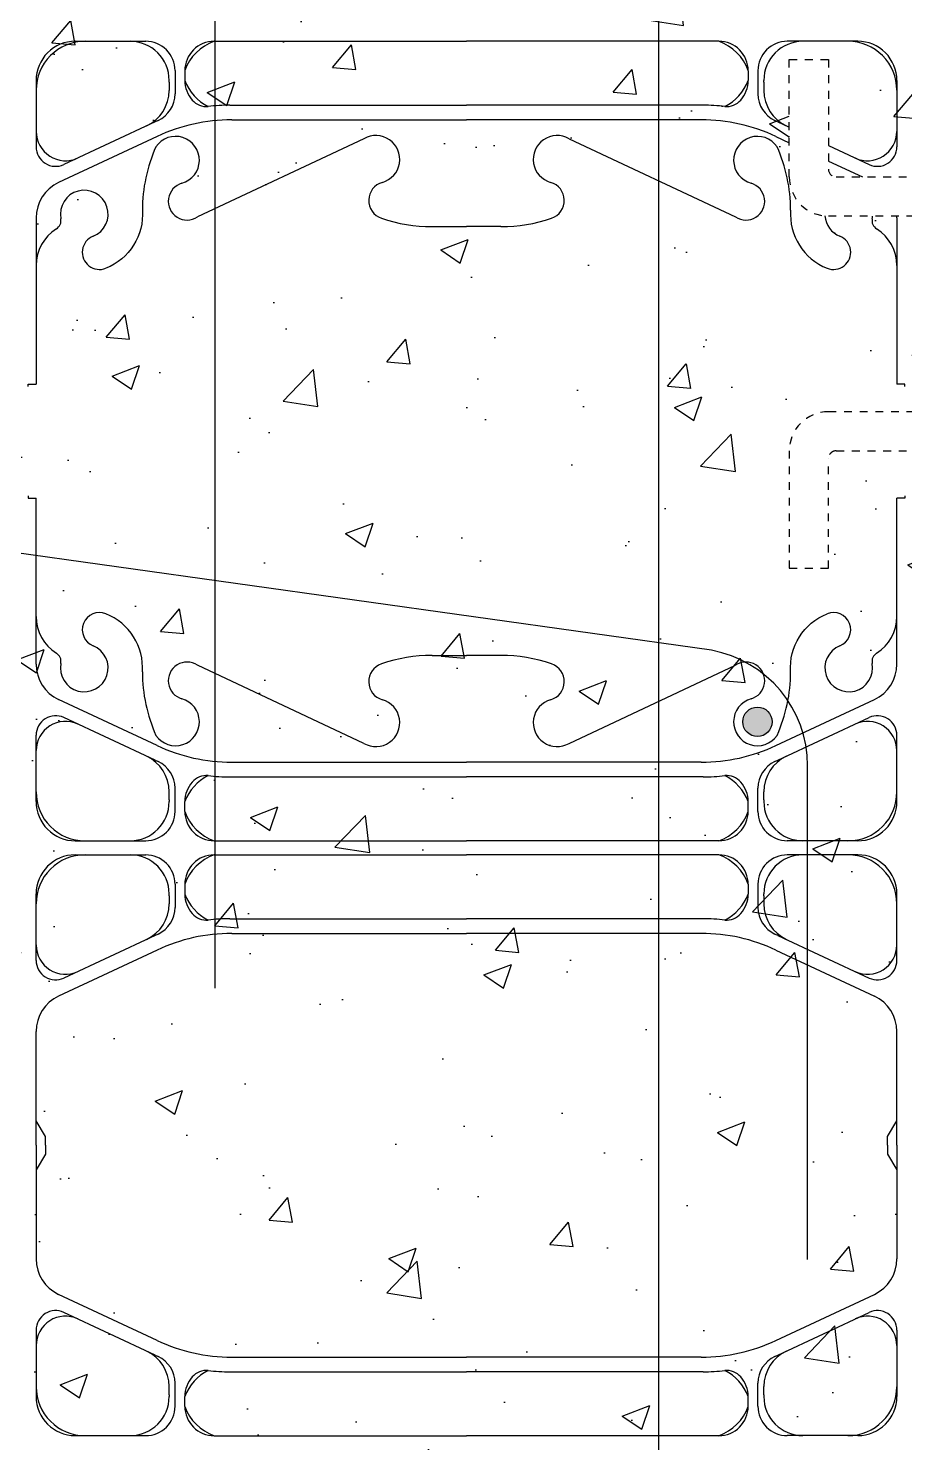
# Model space of a CAD drawing. Header units: inches. Extents: x 112.5 to 171.6, y -23.4 to 65.9.
# Drawn here: x 135.52 to 146.72, y 10.93 to 29.01 of the extents above; entities that cross this region are included whole.
import ezdxf

# ---------------------------------------------------------------- set-up
doc = ezdxf.new("R2010")
doc.units = ezdxf.units.IN
doc.header["$LTSCALE"] = 0.5
doc.header["$MEASUREMENT"] = 0
doc.linetypes.add('HIDDEN2', pattern=[0.1875, 0.125, -0.0625])
for name, color, linetype in [('HATCH', 12, 'Continuous'), ('LINE15', 9, 'Continuous'), ('LINE3', 3, 'Continuous'), ('Web_Edge', 9, 'Continuous')]:
    doc.layers.add(name, color=color, linetype=linetype)

msp = doc.modelspace()

# ---------------------------------------------------------------- hatches: boundary and pattern name
at = {"layer": 'HATCH', "linetype": 'Continuous'}
h = msp.add_hatch(dxfattribs=at)
h.set_pattern_fill('AR-CONC', color=256, scale=0.5, style=0)
h.set_pattern_definition([(50, (0, 0), (3.586300913003767, -0.3137606749129755), [0.375, -4.125]), (355, (0, 0), (-0.693756668065, 3.760960668500059), [0.3, -3.3]), (100.4514, (0.2988584, -0.0261467), (2.892546908570108, 3.447197710304768), [0.31870095, -3.50571056]), (46.18420000000001, (0, 1), (5.336205243128222, -0.8275950716450904), [0.5625, -6.1875]), (96.6356, (0.444683725, 0.931033465), (4.673313527743517, 4.870589354502209), [0.47805144, -5.258565]), (351.1842, (0, 1), (4.673309725668136, 4.870593004626623), [0.45, -4.95]), (21, (0.5, 0.75), (2.984535260592308, -2.013094453326694), [0.375, -4.125]), (326.0000000000001, (0.5, 0.75), (1.216576659607909, 3.625750225234265), [0.3, -3.3]), (71.4514, (0.748711165, 0.58224197), (4.20111314290745, 1.612652483549762), [0.31870095, -3.50571056]), (37.50000000000001, (0, 0), (0.06079927658645334, 1.664469269156557), [0, -3.26, 0, -3.35, 0, -3.3125]), (7.499999999999999, (0, 0), (1.315347687210743, 1.972058559411801), [0, -1.91, 0, -3.185, 0, -1.2625]), (327.5, (-1.115, 0), (2.669112180862045, -0.112774358671899), [0, -1.25, 0, -3.9, 0, -5.175]), (317.5, (-1.615, 0), (2.915930846711931, 0.5005249116615882), [0, -1.625, 0, -2.59, 0, -3.675])])
edge = h.paths.add_edge_path()
edge.add_line((147.1214207367914, 26.60944100189025), (145.7464207367919, 26.60944100189025))
edge.add_arc((145.7464207367919, 27.10944100189025), 0.5000000000000001, 180.0000000000175, 270, ccw=False)
edge.add_line((145.2464207367919, 27.10944100189009), (145.2464207367914, 28.6094410018903))
edge.add_line((145.2464207367914, 28.6094410018903), (145.7464207367919, 28.60944100189036))
edge.add_line((145.7464207367919, 28.60944100189036), (145.7464207367919, 27.20944100189021))
edge.add_arc((145.8464207367919, 27.20944100189016), 0.09999999999996587, 179.9999999999674, 270)
edge.add_line((145.8464207367919, 27.10944100189019), (147.1214207367914, 27.1094410018902))
edge.add_line((147.1214207367914, 27.1094410018902), (147.1214207367914, 32.60944100189009))
edge.add_line((147.1214207367914, 32.60944100189009), (147.1214207367914, 33.52292488911251))
edge.add_spline(control_points=[(147.1214207367915, 33.52292488911251), (147.1068767381142, 33.52865871869952), (147.0588883123647, 33.54473385627558), (147.0067205901361, 33.59202262526141), (146.9262912387397, 33.58412949908718), (146.8368218960473, 33.58700058365799), (146.7330324515657, 33.58324884971667), (146.6518642470786, 33.54500946553959), (146.5343122681486, 33.48181626667573), (146.3698520817019, 33.46856460973798), (146.217211580509, 33.53585108610035), (146.0843160020735, 33.61167235649243), (145.947272559839, 33.62929980831314), (145.8234508270526, 33.63571597382278), (145.7332738565144, 33.60845937855717), (145.6817981400602, 33.52246837180233), (145.5740120061036, 33.45450699694315), (145.418431663573, 33.41976548691756), (145.289576506794, 33.40777268554171), (145.2156477652879, 33.40089199302608)], knot_values=[4.491613355270325, 4.491613355270325, 4.491613355270325, 4.491613355270325, 4.538250123130365, 4.640094603609229, 4.685656266849507, 4.773055795150253, 4.912503026678129, 4.988733970202601, 5.039656244947279, 5.313970574757235, 5.436620301584009, 5.538465090903561, 5.770769775542957, 5.839112097814477, 5.911139405844119, 6.039898137313805, 6.121992659595591, 6.287818594825758, 6.511013621111738, 6.511013621111738, 6.511013621111738, 6.511013621111738], degree=3, periodic=0)
edge.add_spline(control_points=[(145.2156477652879, 33.40089199302608), (145.1417190237817, 33.40777268554171), (145.0128638670027, 33.41976548691756), (144.8572835244721, 33.45450699694315), (144.7494973905155, 33.52246837180233), (144.6980216740613, 33.60845937855717), (144.6078447035231, 33.63571597382278), (144.4840229707368, 33.62929980831314), (144.3469795285023, 33.61167235649243), (144.2140839500667, 33.53585108610035), (144.0614434488739, 33.46856460973798), (143.8969832624271, 33.48181626667573), (143.7794312834971, 33.54500946553959), (143.69826307901, 33.58324884971667), (143.5944736345284, 33.58700058365799), (143.505004291836, 33.58412949908718), (143.4245749404396, 33.59202262526141), (143.372407218211, 33.54473385627558), (143.3244187924615, 33.52865871869952), (143.3098747937842, 33.52292488911251)], knot_values=[4.491613355270326, 4.491613355270326, 4.491613355270326, 4.491613355270326, 4.714808381556306, 4.880634316786473, 4.96272883906826, 5.091487570537946, 5.163514878567588, 5.231857200839107, 5.464161885478504, 5.566006674798055, 5.688656401624829, 5.962970731434785, 6.013893006179464, 6.090123949703935, 6.229571181231812, 6.316970709532558, 6.362532372772836, 6.464376853251699, 6.511013621111739, 6.511013621111739, 6.511013621111739, 6.511013621111739], degree=3, periodic=0)
edge.add_spline(control_points=[(143.3098747937842, 33.52292488911251), (143.1417190237817, 33.40777268554171), (143.0128638670027, 33.41976548691756), (142.8572835244721, 33.45450699694315), (142.7494973905155, 33.52246837180233), (142.6980216740613, 33.60845937855717), (142.6078447035231, 33.63571597382278), (142.4840229707368, 33.62929980831314), (142.3469795285023, 33.61167235649243), (142.2140839500667, 33.53585108610035), (142.0614434488739, 33.46856460973798), (141.8969832624271, 33.48181626667573), (141.7794312834971, 33.54500946553959), (141.69826307901, 33.58324884971667), (141.5944736345284, 33.58700058365799), (141.505004291836, 33.58412949908718), (141.4245749404396, 33.59202262526141), (141.372407218211, 33.54473385627558), (141.3244187924615, 33.52865871869952), (141.3098747937842, 33.52292488911251)], knot_values=[4.491613355270326, 4.491613355270326, 4.491613355270326, 4.491613355270326, 4.714808381556306, 4.880634316786473, 4.96272883906826, 5.091487570537946, 5.163514878567588, 5.231857200839107, 5.464161885478504, 5.566006674798055, 5.688656401624829, 5.962970731434785, 6.013893006179464, 6.090123949703935, 6.229571181231812, 6.316970709532558, 6.362532372772836, 6.464376853251699, 6.511013621111739, 6.511013621111739, 6.511013621111739, 6.511013621111739], degree=3, periodic=0)
edge.add_spline(control_points=[(141.3098747937842, 33.52292488911251), (141.2059169250563, 33.47202311811149), (141.049739133123, 33.39555246420423), (140.8571534035579, 33.4558653450147), (140.7495385837031, 33.52203835110039), (140.6980147800835, 33.60853134563091), (140.6078459637175, 33.63570281850021), (140.4840216894961, 33.62931318334042), (140.3469797282695, 33.61167027109757), (140.2140839078632, 33.5358515266681), (140.0614434790974, 33.46856429423117), (139.8969832607454, 33.48181628423117), (139.779431283748, 33.54500946292048), (139.6982630788571, 33.58324885131336), (139.5944736345597, 33.58700058333137), (139.5050042918329, 33.58412949911942), (139.4245749404411, 33.59202262524592), (139.3575648279714, 33.53127959120619), (139.2544552726281, 33.51389301934707), (139.2208141402685, 33.42352029882039), (139.1292113744794, 33.42936135128253), (139.0442878080084, 33.46762973295959), (138.9485761606452, 33.51320987751163), (138.8671337960974, 33.52922988021017), (138.7983855316185, 33.5174064081624), (138.6896027369243, 33.50945935153339), (138.5669910302941, 33.43428335294455), (138.4164993817286, 33.44250603787705), (138.3205248947154, 33.46654622916913), (138.2498011560804, 33.49223760727214), (138.2335861201164, 33.54747685947989), (138.1997407634185, 33.58989720644033), (138.1382101568893, 33.61380795808837), (138.0207308578753, 33.57800763041739), (137.8924756190538, 33.52883830762097), (137.7894014936229, 33.40473174704168), (137.6513924457854, 33.4419098806784), (137.5626631852081, 33.56553016324696), (137.3801792265068, 33.54919315277861), (137.181619912237, 33.40900326494571), (136.9335169949006, 33.62038564770917), (136.6750315980022, 33.4263320934456), (136.4212417659027, 33.69863114340628), (136.0538081613373, 33.42616802370625), (135.7013270573869, 33.72073272234703), (135.444468349095, 33.43436192096586), (135.2468667075373, 33.53563466881283), (135.1214207367914, 33.59992693917866)], knot_values=[0, 0, 0, 0, 0.3301213358466102, 0.4959472710767772, 0.5780417933585635, 0.7068005248282496, 0.7788278328578917, 0.8471701551294109, 1.079474839768808, 1.181319629088359, 1.303969355915133, 1.578283685725089, 1.629205960469768, 1.705436903994239, 1.844884135522116, 1.932283663822862, 1.97784532706314, 2.079689807542003, 2.18153428802107, 2.27810351335059, 2.300884172382059, 2.444938739651715, 2.557248173936109, 2.618145767843483, 2.689962849072867, 2.76475007934521, 2.943417452265709, 3.102883101017557, 3.196801504477602, 3.24772377922228, 3.314825285880196, 3.355589409357526, 3.408260029827934, 3.50071376528389, 3.710155290284527, 3.823990064038238, 3.940142590733362, 4.075720595346469, 4.257357605201291, 4.413906846803, 4.765546285579584, 4.98224618515269, 5.203994140933786, 5.661875515632536, 6.036977917789244, 6.249120405196453, 6.617939930672368, 6.617939930672368, 6.617939930672368, 6.617939930672368], degree=3, periodic=0)
edge.add_line((135.1214207367914, 33.59992693917867), (135.1214207367914, 23.7344410018903))
edge.add_line((135.1214207367914, 23.7344410018903), (135.1214207367914, 8.984441001890474))
edge.add_line((135.1214207367914, 8.984441001890474), (135.1214207367914, 5.734441001890305))
edge.add_line((135.1214207367914, 5.734441001890305), (140.0133123987044, 5.734441001890305))
edge.add_line((140.0133123987044, 5.734441001890305), (141.0133123987044, 6.734441001890303))
edge.add_line((141.0133123987044, 6.734441001890303), (141.0133123987044, 5.734441001890305))
edge.add_line((141.0133123987044, 5.734441001890305), (141.0133123987044, 4.734441001890303))
edge.add_line((141.0133123987044, 4.734441001890303), (142.0133123987044, 5.734441001890305))
edge.add_line((142.0133123987044, 5.734441001890305), (147.1214207367914, 5.734441001890305))
edge.add_line((147.1214207367914, 5.734441001890305), (147.1214207367914, 18.1094410018903))
edge.add_line((147.1214207367914, 18.1094410018903), (147.1214207367914, 23.60944100189041))
edge.add_line((147.1214207367914, 23.60944100189041), (145.8464207367918, 23.60944100189042))
edge.add_arc((145.8464207367919, 23.50944100189045), 0.09999999999996588, 90.00000000003257, 180.0000000000326)
edge.add_line((145.7464207367919, 23.50944100189039), (145.7464207367919, 22.10944100189025))
edge.add_line((145.7464207367919, 22.10944100189025), (145.2464207367914, 22.1094410018903))
edge.add_line((145.2464207367914, 22.1094410018903), (145.2464207367919, 23.60944100189047))
edge.add_arc((145.7464207367919, 23.60944100189036), 0.5, 90, 179.999999999987, ccw=False)
edge.add_line((145.7464207367919, 24.10944100189036), (147.1214207367914, 24.10944100189036))
edge.add_line((147.1214207367914, 24.10944100189036), (147.1214207367914, 26.60944100189025))
at = {"layer": 'LINE3'}
msp.add_hatch(color=256, dxfattribs=at).paths.add_polyline_path([(145.0273879279878, 20.14598778069708, 1), (144.6523879279878, 20.14598778069708, 1)])

# ---------------------------------------------------------------- linework, layer by layer
at = {"layer": 'LINE15', "linetype": 'HIDDEN2'}
for points in [[(151.2464207367914, 26.60944100189025), (145.7464207367919, 26.60944100189025, -0.4142135623730284), (145.2464207367919, 27.10944100189013), (145.2464207367914, 28.6094410018903), (145.7464207367919, 28.60944100189036), (145.7464207367919, 27.20944100189021, 0.414213562373095), (145.8464207367918, 27.10944100189019), (151.2464207367914, 27.10944100189025)], [(151.2464207367914, 24.10944100189036), (145.7464207367919, 24.10944100189036, 0.4142135623730284), (145.2464207367919, 23.60944100189047), (145.2464207367914, 22.1094410018903), (145.7464207367919, 22.10944100189025), (145.7464207367919, 23.50944100189039, -0.414213562373095), (145.8464207367918, 23.60944100189042), (151.2464207367914, 23.60944100189037)]]:
    msp.add_lwpolyline(points, format="xyb", dxfattribs=at)
at = {"layer": 'LINE3'}
for p, q in [((137.9098745398705, 16.74169599449755), (137.9098745398705, 54.95304905988635)), ((143.5761599971047, 32.11551270931443), (143.5761599971047, 5.734441001890303)), ((144.2514274112917, 21.05981734173272), (130.7284319425666, 22.95715411498935)), ((145.4800959812979, 13.27473236693967), (145.4800959812979, 19.58456168419488))]:
    msp.add_line(p, q, dxfattribs=at)
msp.add_circle((144.8398879279878, 20.14598778069708), 0.1875, dxfattribs=at)
msp.add_arc((143.9800959812981, 19.58456168419505), 1.499999999999773, 359.9999999999918, 79.57853458062623, dxfattribs=at)
at = {"layer": 'Web_Edge'}
for p, q in [((136.1214166229041, 28.84317411843332), (137.0214166229105, 28.84317411843338)), ((137.8964166229105, 28.84279017199967), (141.1214166229104, 28.84279017199967)), ((144.3464166229103, 28.84279017199967), (141.1214166229104, 28.84279017199967)), ((146.1214166229168, 28.84317411843332), (145.2214166229103, 28.84317411843338)), ((137.3964166229105, 28.46817411843327), (137.3964166229105, 28.17114639881223)), ((137.5214166229105, 28.46779017199961), (137.5214166229105, 28.34207104518308)), ((137.5214166229105, 28.46779017199961), (137.5214166229105, 28.3541025585171)), ((144.7214166229103, 28.46779017199961), (144.7214166229103, 28.3541025585171)), ((144.7214166229103, 28.46779017199961), (144.7214166229103, 28.34207104518308)), ((144.8464166229103, 28.46817411843327), (144.8464166229103, 28.17114639881223)), ((135.6214166229041, 28.34317411843236), (135.6214166229059, 27.49493462395057)), ((137.3214166229016, 28.31966025862235), (137.3214166229016, 28.34317411843332)), ((137.3214166229016, 28.31966025862235), (137.3214166229016, 28.21555817366763)), ((144.9214166229193, 28.31966025862235), (144.9214166229193, 28.34317411843332)), ((144.9214166229193, 28.31966025862235), (144.9214166229193, 28.21555817366763)), ((146.6214166229168, 28.34317411843236), (146.621416622915, 27.49493462395057)), ((138.0982264319608, 28.02646217095472), (141.1214166229104, 28.02646217095472)), ((144.1446068138601, 28.02646217095472), (141.1214166229104, 28.02646217095472)), ((138.121416641877, 27.83896217095472), (141.1214166229104, 27.83896217095472)), ((144.1214166039438, 27.83896217095472), (141.1214166229104, 27.83896217095472)), ((137.143683062255, 27.81433176784552), (135.9773858419442, 27.26850466874097)), ((145.0991501835659, 27.81433176784552), (145.2464207367917, 27.74540914893595)), ((137.1676936705338, 27.62683176784557), (135.9094781869638, 27.03798692875822)), ((139.8112072972002, 27.59809991910888), (137.6839914994683, 26.59873980520686)), ((142.4316259486207, 27.59809991910888), (144.5588417463526, 26.59873980520686)), ((145.0751395752871, 27.62683176784557), (145.2464207367917, 27.54667218524472)), ((145.7464207367919, 27.51140914893624), (146.2654474038766, 27.26850466874097)), ((145.7464207367919, 27.31267218811514), (146.1806754135397, 27.1094410018902)), ((135.6214166229077, 26.58512701733932), (135.6214166229104, 24.46317411843333)), ((146.6214166229132, 26.58512701733932), (146.6214166229104, 24.46317411843333)), ((140.6821786022777, 26.47424206630993), (141.1214166229104, 26.47424206630993)), ((141.5606546435432, 26.47424206630993), (141.1214166229104, 26.47424206630993)), ((135.5214166229105, 24.46317411843339), (135.6214166229104, 24.46317411843333)), ((135.5214166229105, 24.43317411843341), (135.5214166229105, 24.46317411843339)), ((135.5214166229105, 24.43317411843341), (135.5214166229105, 24.4331741184333)), ((146.7214166229103, 24.46317411843339), (146.6214166229104, 24.46317411843333)), ((146.7214166229103, 24.43317411843341), (146.7214166229103, 24.46317411843344)), ((146.7214166229103, 24.43317411843341), (146.7214166229103, 24.4331741184333)), ((135.5214166229105, 23.03570788534077), (135.5214166229105, 23.0057078853408)), ((135.5214166229105, 23.03570788534077), (135.5214166229105, 23.03570788534088)), ((135.5214166229105, 23.0057078853408), (135.6214166229104, 23.00570788534085)), ((135.6214166229077, 20.88375498643487), (135.6214166229104, 23.00570788534085)), ((146.6214166229132, 20.88375498643487), (146.6214166229104, 23.00570788534085)), ((146.7214166229103, 23.0057078853408), (146.6214166229104, 23.00570788534085)), ((146.7214166229103, 23.03570788534077), (146.7214166229103, 23.03570788534088)), ((146.7214166229103, 23.03570788534077), (146.7214166229103, 23.00570788534074)), ((140.6821786022777, 20.99463993746471), (141.1214166229104, 20.99463993746471)), ((141.5606546435432, 20.99463993746471), (141.1214166229104, 20.99463993746471)), ((139.8112072972002, 19.87078208466576), (137.6839914994683, 20.87014219856778)), ((142.4316259486207, 19.87078208466576), (144.5588417463526, 20.87014219856778)), ((137.1676936705338, 19.84205023592907), (135.9094781869638, 20.43089507501642)), ((145.0751395752871, 19.84205023592907), (146.3333550588571, 20.43089507501642)), ((137.143683062255, 19.65455023592912), (135.9773858419442, 20.20037733503366)), ((145.0991501835659, 19.65455023592912), (146.2654474038766, 20.20037733503366)), ((135.6214166229041, 19.12570788534228), (135.6214166229059, 19.97394737982407)), ((146.6214166229168, 19.12570788534228), (146.621416622915, 19.97394737982407)), ((138.121416641877, 19.62991983281992), (141.1214166229104, 19.62991983281992)), ((144.1214166039438, 19.62991983281992), (141.1214166229104, 19.62991983281992)), ((138.0974060335982, 19.44241983281992), (141.1214166229104, 19.44241983281992)), ((144.1454272122226, 19.44241983281992), (141.1214166229104, 19.44241983281992)), ((137.3214166229016, 19.14922174515229), (137.3214166229016, 19.25332383010701)), ((137.3964166229105, 19.00070788534137), (137.3964166229105, 19.29773560496241)), ((144.8464166229103, 19.00070788534137), (144.8464166229103, 19.29773560496241)), ((144.9214166229193, 19.14922174515229), (144.9214166229193, 19.25332383010701)), ((137.3214166229016, 19.14922174515229), (137.3214166229016, 19.12570788534131)), ((137.5214166229105, 19.00070788534137), (137.5214166229105, 19.12666362823043)), ((144.7214166229103, 19.00070788534137), (144.7214166229103, 19.12666362823043)), ((144.9214166229193, 19.14922174515229), (144.9214166229193, 19.12570788534131)), ((136.1214166229041, 18.62570788534131), (137.0214166229105, 18.62570788534126)), ((137.8964166229105, 18.62570788534126), (141.1214166229104, 18.62570788534126)), ((144.3464166229103, 18.62570788534126), (141.1214166229104, 18.62570788534126)), ((146.1214166229168, 18.62570788534131), (145.2214166229103, 18.62570788534126)), ((136.1214166229018, 18.44570788534131), (137.0214166229105, 18.44570788534131)), ((137.8964166229105, 18.44570788534131), (141.1214166229104, 18.44570788534136)), ((144.3464166229103, 18.44570788534131), (141.1214166229104, 18.44570788534136)), ((146.1214166229191, 18.44570788534131), (145.2214166229103, 18.44570788534131)), ((135.6214166229009, 17.09746839085673), (135.6214166229018, 17.94570788534222)), ((137.3214166229016, 17.92219402553027), (137.3214166229016, 17.94570788534131)), ((137.3214166229016, 17.92219402553027), (137.3214166229016, 17.81809194057561)), ((137.3964166229105, 18.07070788534131), (137.3964166229105, 17.77368016572026)), ((137.5214166229105, 18.07070788534131), (137.5214166229105, 17.9570202718588)), ((137.5214166229105, 18.07070788534125), (137.5214166229105, 17.94498875852472)), ((144.7214166229103, 18.07070788534125), (144.7214166229103, 17.94498875852472)), ((144.7214166229103, 18.07070788534131), (144.7214166229103, 17.9570202718588)), ((144.8464166229103, 18.07070788534131), (144.8464166229103, 17.77368016572026)), ((144.9214166229193, 17.92219402553027), (144.9214166229193, 17.94570788534131)), ((144.9214166229193, 17.92219402553027), (144.9214166229193, 17.81809194057561)), ((146.62141662292, 17.09746839085673), (146.6214166229191, 17.94570788534222)), ((138.0982264319608, 17.62937988429641), (141.1214166229104, 17.62937988429641)), ((144.1446068138601, 17.62937988429641), (141.1214166229104, 17.62937988429641)), ((137.144503460617, 17.41724948118693), (135.9773858419392, 16.87103843564617)), ((138.121416641877, 17.44149593786275), (141.1214166229104, 17.44149593786275)), ((144.1214166039438, 17.44149593786275), (141.1214166229104, 17.44149593786275)), ((145.0983297852038, 17.41724948118693), (146.2654474038816, 16.87103843564617)), ((137.1676936705338, 17.22936553475361), (135.9094781869551, 16.64052069566256)), ((145.0751395752871, 17.22936553475361), (146.3333550588657, 16.64052069566256)), ((135.6214166228963, 14.73444100188723), (135.6214166228991, 16.1876607842448)), ((146.6214166229245, 14.73444100188723), (146.6214166229218, 16.1876607842448)), ((135.7414166228962, 14.84679100188728), (135.6214166228968, 15.04679100188727)), ((135.7414166228962, 14.84679100188774), (135.6214166228968, 15.04679100188773)), ((146.5014166229246, 14.84679100188774), (146.6214166229241, 15.04679100188773)), ((146.5014166229246, 14.84679100188728), (146.6214166229241, 15.04679100188727)), ((135.7414166228962, 14.73444100188701), (135.7414166228962, 14.84679100188649)), ((135.7414166228962, 14.73444100188746), (135.7414166228962, 14.84679100188694)), ((146.5014166229246, 14.73444100188746), (146.5014166229246, 14.84679100188694)), ((146.5014166229246, 14.73444100188701), (146.5014166229246, 14.84679100188649)), ((135.6214166228963, 14.73444100188723), (135.6214166228991, 13.28122121952967)), ((135.7414166228962, 14.73444100188746), (135.7414166228962, 14.62209100188798)), ((135.7414166228962, 14.73444100188792), (135.7414166228962, 14.62209100188844)), ((146.5014166229246, 14.73444100188792), (146.5014166229246, 14.62209100188844)), ((146.5014166229246, 14.73444100188746), (146.5014166229246, 14.62209100188798)), ((146.6214166229245, 14.73444100188723), (146.6214166229218, 13.28122121952967)), ((135.7414166228962, 14.62209100188718), (135.6214166228968, 14.4220910018872)), ((135.7414166228962, 14.62209100188764), (135.6214166228968, 14.42209100188765)), ((146.5014166229246, 14.62209100188764), (146.6214166229241, 14.42209100188765)), ((146.5014166229246, 14.62209100188718), (146.6214166229241, 14.4220910018872)), ((137.1676936705338, 12.23951646902131), (135.9094781869551, 12.82836130811236)), ((145.0751395752871, 12.23951646902131), (146.3333550588657, 12.82836130811236)), ((137.144503460617, 12.05163252258799), (135.9773858419392, 12.59784356812875)), ((145.0983297852038, 12.05163252258799), (146.2654474038816, 12.59784356812875)), ((135.6214166229009, 12.37141361291819), (135.6214166229018, 11.52317411843271)), ((146.62141662292, 12.37141361291819), (146.6214166229191, 11.52317411843271)), ((138.121416641877, 12.02738606591217), (141.1214166229104, 12.02738606591217)), ((144.1214166039438, 12.02738606591217), (141.1214166229104, 12.02738606591217)), ((138.0974060335982, 11.83950211947851), (141.1214166229104, 11.83950211947851)), ((144.1454272122226, 11.83950211947851), (141.1214166229104, 11.83950211947851)), ((137.3214166229016, 11.54668797824465), (137.3214166229016, 11.65079006319931)), ((137.3964166229105, 11.39817411843362), (137.3964166229105, 11.69520183805466)), ((144.8464166229103, 11.39817411843362), (144.8464166229103, 11.69520183805466)), ((144.9214166229193, 11.54668797824465), (144.9214166229193, 11.65079006319931)), ((137.3214166229016, 11.54668797824465), (137.3214166229016, 11.52317411843362)), ((137.5214166229105, 11.39779017199996), (137.5214166229105, 11.52374591488902)), ((144.7214166229103, 11.39779017199996), (144.7214166229103, 11.52374591488902)), ((144.9214166229193, 11.54668797824465), (144.9214166229193, 11.52317411843362)), ((136.1214166229018, 11.02317411843362), (137.0214166229105, 11.02317411843362)), ((137.8964166229105, 11.02279017199984), (141.1214166229104, 11.02279017199984)), ((144.3464166229103, 11.02279017199984), (141.1214166229104, 11.02279017199984)), ((146.1214166229191, 11.02317411843362), (145.2214166229103, 11.02317411843362))]:
    msp.add_line(p, q, dxfattribs=at)
for points in [[(136.9797056496794, 26.68458314684395, -0.325312471216074), (136.5131152873685, 25.94241096494042)], [(145.2631275961415, 26.68458314684395, 0.325312471216074), (145.7297179584523, 25.94241096494042)], [(136.9797056496794, 20.78429885693069, 0.325312471216074), (136.5131152873685, 21.52647103883422)], [(145.2631275961415, 20.78429885693069, -0.325312471216074), (145.7297179584523, 21.52647103883422)]]:
    msp.add_lwpolyline(points, format="xyb", dxfattribs=at)
for centre, radius, start, end in [((136.1214166229041, 28.34317411843332), 0.5, 90, 180.0000000001107), ((136.2464166229036, 28.21817411843332), 0.625, 90, 180.0000000001172), ((136.8214166229016, 28.34317411843332), 0.5, 0, 90), ((137.0214166229105, 28.46817411843338), 0.375, 359.999999999987, 90), ((137.8964166229105, 28.46779017199967), 0.375, 90, 180.0000000000098), ((138.1032249717389, 28.26126189490586), 0.6174711717250514, 109.6458310330724, 160.4318438006172), ((144.3464166229103, 28.46779017199967), 0.375, 359.999999999987, 90), ((144.1396082740819, 28.26126189490586), 0.6174711717250514, 19.56815619938277, 70.35416896692772), ((145.2214166229103, 28.46817411843338), 0.375, 90, 180.0000000000098), ((145.4214166229193, 28.34317411843332), 0.5, 90, 180), ((145.9964166229173, 28.21817411843332), 0.625, 359.9999999998828, 90), ((146.1214166229168, 28.34317411843332), 0.5, 359.9999999998893, 90), ((136.8214166229016, 28.21555817366814), 0.5, 295.0795940215742, 359.9999999999414), ((137.8975245556679, 28.34239356078709), 0.3761080710372169, 180.0491315714842, 221.6134668452277), ((138.1045147781445, 28.56487327206193), 0.6242149396959077, 200.9118928518728, 242.894882495893), ((144.1383184676764, 28.56487327206193), 0.6242149396959077, 297.105117504107, 339.0881071481235), ((144.345308690153, 28.34239356078709), 0.3761080710372169, 318.3865331547723, 359.9508684285126), ((145.4214166229193, 28.21555817366814), 0.5, 180.0000000000554, 244.9204059784257), ((137.0202575571782, 28.17148379897364), 0.3761592170496542, 295.1919350229855, 359.9486079113059), ((137.8032408626862, 28.25864494397175), 0.25, 221.6134668452277, 273.8987903812736), ((138.0982264319608, 25.77646217095472), 2.25, 90, 97.09701530482775), ((144.1446068138601, 25.77646217095472), 2.25, 82.90298469517228, 90), ((144.4395923831347, 28.25864494397175), 0.25, 266.1012096187264, 318.3865331547723), ((145.2225756886426, 28.17148379897364), 0.3761592170496542, 180.0513920886941, 244.8080649770145), ((138.121416641877, 25.58896217095472), 2.25, 90.00000048298345, 115.0795940215455), ((144.1214166039438, 25.58896217095472), 2.25, 64.92040597845445, 89.99999951701653), ((135.9964166229041, 27.69144639881037), 0.375, 180.0000000000782, 295.0795940215456), ((138.0974060335982, 25.77646217095472), 2.25, 114.0523630858787, 115.0795940215455), ((144.1454272122226, 25.77646217095472), 2.25, 64.92040597845445, 65.94763691412135), ((146.2464166229168, 27.69144639881037), 0.375, 244.9204059784544, 359.9999999999218), ((135.8714166229059, 27.49493462395108), 0.25, 180.000000000114, 295.0795940215456), ((138.9797055853094, 26.6840749006731), 2, 156.0361711764882, 179.9854398195715), ((137.402945317833, 27.32289422307755), 0.3050000000005331, 285.7253459502905, 145.3296775658168), ((139.9637072972003, 27.33396217095415), 0.3050000000005331, 285.7253459502905, 119.9999999999999), ((142.2791259486206, 27.33396217095415), 0.3050000000005331, 60.00000000000007, 254.2746540497095), ((144.8398879279878, 27.32289422307755), 0.3050000000005331, 34.67032243418326, 254.2746540497095), ((143.2631276605114, 26.6840749006731), 2, 0.01456018042848051, 23.96382882351181), ((146.371416622915, 27.49493462395108), 0.25, 244.9204059784544, 359.999999999886), ((136.1214166229077, 26.58512701734006), 0.5, 115.0795937517659, 180.0000000000814), ((136.2364166229102, 26.63412105528678), 0.305, 291.8037479893858, 191.094436830026), ((137.5506546435434, 26.79829251215963), 0.2400000000001666, 105.7253459503446, 303.7500000000123), ((140.1114166229107, 26.80936046003629), 0.2400000000001666, 105.7253459503446, 251.0770360935627), ((142.1314166229102, 26.80936046003629), 0.2400000000001666, 288.9229639064373, 74.27465404965537), ((144.6921786022775, 26.79829251215963), 0.2400000000001666, 236.2499999999877, 74.27465404965537), ((135.8144527413745, 26.55137758014067), 0.125, 301.9267998742445, 11.09443683003908), ((140.6821786022777, 28.47424206630993), 2, 251.0770360936453, 270), ((141.5606546435432, 28.47424206630993), 2, 270, 288.9229639063547), ((146.0064166229106, 26.63412105528678), 0.305, 184.2732408723267, 248.1962520106142), ((146.4283805044464, 26.55137758014067), 0.125, 168.9055631699609, 238.0732001257555), ((146.0064166229106, 26.63412105528678), 0.305, 348.9055631699724, 355.3586537080922), ((146.1214166229132, 26.58512701734006), 0.5, 359.9999999999186, 2.78727663522583), ((136.171416622907, 25.97848859675801), 0.55, 121.9267998741506, 180.0000000001335), ((146.0714166229139, 25.97848859675801), 0.55, 359.9999999998665, 58.07320012584933), ((136.4314166229104, 26.14667875100875), 0.22, 111.8037479894418, 291.8037479894419), ((145.8114166229105, 26.14667875100875), 0.22, 248.1962520105581, 68.19625201055817), ((136.4314166229104, 21.32220325276589), 0.22, 68.19625201055817, 248.1962520105581), ((145.8114166229105, 21.32220325276589), 0.22, 291.8037479894419, 111.8037479894418), ((136.171416622907, 21.49039340701663), 0.55, 179.9999999998665, 238.0732001258496), ((146.0714166229139, 21.49039340701663), 0.55, 301.9267998741504, 1.335324077465643e-10), ((135.8144527413745, 20.91750442363397), 0.125, 348.9055631699609, 58.07320012575543), ((136.2364166229102, 20.83476094848785), 0.305, 168.905563169974, 68.19625201061417), ((140.6821786022777, 18.99463993746471), 2, 90, 108.9229639063547), ((141.5606546435432, 18.99463993746471), 2, 71.07703609364535, 90), ((146.0064166229106, 20.83476094848785), 0.305, 111.8037479893858, 11.09443683002758), ((146.4283805044464, 20.91750442363397), 0.125, 121.9267998742445, 191.0944368300391), ((136.1214166229077, 20.88375498643458), 0.5, 179.9999999999186, 244.9204062482341), ((137.5506546435434, 20.670589491615), 0.2400000000001666, 56.24999999998773, 254.2746540496554), ((140.1114166229107, 20.65952154373835), 0.2400000000001666, 108.9229639064373, 254.2746540496554), ((142.1314166229102, 20.65952154373835), 0.2400000000001666, 285.7253459503446, 71.0770360935627), ((144.6921786022775, 20.670589491615), 0.2400000000001666, 285.7253459503446, 123.7500000000121), ((146.1214166229132, 20.88375498643458), 0.5, 295.0795937517659, 8.142219984546603e-11), ((138.9797055853094, 20.78480710310154), 2, 180.0145601804285, 203.9638288235118), ((143.2631276605114, 20.78480710310154), 2, 336.0361711764882, 359.9854398195715), ((137.402945317833, 20.14598778069708), 0.3050000000005331, 214.6703224341832, 74.2746540497095), ((139.9637072972003, 20.13491983282049), 0.3050000000005331, 240.0000000000001, 74.2746540497095), ((142.2791259486206, 20.13491983282049), 0.3050000000005331, 105.7253459502905, 299.9999999999999), ((144.8398879279878, 20.14598778069708), 0.3050000000005331, 105.7253459502905, 325.3296775658168), ((135.8714166229059, 19.97394737982356), 0.25, 64.92040597845445, 179.999999999886), ((135.9964166229041, 19.77743560496427), 0.375, 64.92040597845445, 179.9999999999218), ((146.2464166229168, 19.77743560496427), 0.375, 7.816531185164739e-11, 115.0795940215455), ((146.371416622915, 19.97394737982356), 0.25, 1.139910797836524e-10, 115.0795940215455), ((136.8214166229016, 19.2533238301065), 0.5, 5.53670958949169e-11, 64.92040597842576), ((138.121416641877, 21.87991983281992), 2.25, 244.9204059784544, 269.9999995170165), ((144.1214166039438, 21.87991983281992), 2.25, 270.0000004829835, 295.0795940215456), ((145.4214166229193, 19.2533238301065), 0.5, 115.0795940215742, 179.9999999999414), ((138.0974060335982, 21.69241983281992), 2.25, 244.9204059784544, 245.9476369141213), ((137.0202575571782, 19.297398204801), 0.3761592170496542, 0.05139208869406284, 64.80806497701444), ((145.2225756886426, 19.297398204801), 0.3761592170496542, 115.1919350229856, 179.9486079113059), ((144.1454272122226, 21.69241983281992), 2.25, 294.0523630858786, 295.0795940215456), ((138.1045147781445, 18.90386140135146), 0.6242149396959077, 117.0965594592041, 159.0881071481234), ((137.8975756886428, 19.12632622806674), 0.3761592170496542, 138.3704075169209, 179.9486079113059), ((137.8032773407174, 19.21013535421125), 0.25, 86.12089310277169, 138.3704075169209), ((138.0974060335982, 21.69241983281992), 2.25, 262.9227740523067, 270), ((144.1454272122226, 21.69241983281992), 2.25, 270, 277.0772259476933), ((144.4395559051034, 19.21013535421125), 0.25, 41.62959248307913, 93.87910689722833), ((144.1383184676764, 18.90386140135146), 0.6242149396959077, 20.91189285187276, 62.90344054079588), ((144.3452575571781, 19.12632622806674), 0.3761592170496542, 0.05139208869406284, 41.62959248307913), ((136.2464166229036, 19.25070788534131), 0.625, 179.9999999998828, 270), ((145.9964166229173, 19.25070788534131), 0.625, 270, 1.172479677774711e-10), ((136.1214166229041, 19.12570788534131), 0.5, 179.9999999998893, 270), ((136.8214166229016, 19.12570788534131), 0.5, 270, 0), ((137.0214166229105, 19.00070788534126), 0.375, 270, 1.302755197527456e-11), ((138.1032249717389, 19.20751623416967), 0.6174711717250514, 199.5681561993828, 250.4318438006206), ((137.8964166229105, 19.00070788534126), 0.375, 179.999999999987, 270), ((144.3464166229103, 19.00070788534126), 0.375, 270, 1.302755197527456e-11), ((144.1396082740819, 19.20751623416967), 0.6174711717250514, 289.5681561993794, 340.4318438006172), ((145.2214166229103, 19.00070788534126), 0.375, 179.999999999987, 270), ((145.4214166229193, 19.12570788534131), 0.5, 180, 270), ((146.1214166229168, 19.12570788534131), 0.5, 270, 1.107341917898338e-10), ((136.2464166229036, 17.82070788534136), 0.625, 90, 180.0000000001172), ((136.1214166229018, 17.94570788534131), 0.5, 90, 179.9999999998958), ((136.8214166229016, 17.94570788534131), 0.5, 0, 90), ((137.0214166229105, 18.07070788534136), 0.375, 359.999999999987, 90), ((137.8964166229105, 18.07070788534136), 0.375, 90, 180.0000000000098), ((138.1032249717389, 17.8641796082475), 0.6174711717250514, 109.6458310330724, 160.4318438006172), ((144.3464166229103, 18.07070788534136), 0.375, 359.999999999987, 90), ((144.1396082740819, 17.8641796082475), 0.6174711717250514, 19.56815619938277, 70.35416896692772), ((145.2214166229103, 18.07070788534136), 0.375, 90, 180.0000000000098), ((145.4214166229193, 17.94570788534131), 0.5, 90, 180), ((145.9964166229173, 17.82070788534136), 0.625, 359.9999999998828, 90), ((146.1214166229191, 17.94570788534131), 0.5, 1.042204158021965e-10, 90), ((138.1045147781445, 18.16779098540357), 0.6242149396959077, 200.9118928518728, 242.894882495893), ((137.8975245556679, 17.94531127412878), 0.3761080710372169, 180.0491315714842, 221.6134668452277), ((144.1383184676764, 18.16779098540357), 0.6242149396959077, 297.105117504107, 339.0881071481235), ((144.345308690153, 17.94531127412878), 0.3761080710372169, 318.3865331547723, 359.9508684285126), ((136.8214166229016, 17.81809194057612), 0.5, 295.0795940215742, 359.9999999999414), ((137.0203086901532, 17.77400268124356), 0.3761080710372169, 295.1869919048813, 359.9508684285126), ((145.2225245556677, 17.77400268124356), 0.3761080710372169, 180.0491315714842, 244.8130080951187), ((145.4214166229193, 17.81809194057612), 0.5, 180.0000000000554, 244.9204059784257), ((137.8032408626862, 17.86156265731344), 0.25, 221.6134668452277, 273.8987903812736), ((138.0982264319608, 15.37937988429641), 2.25, 90, 97.09701530482775), ((144.1446068138601, 15.37937988429641), 2.25, 82.90298469517228, 90), ((144.4395923831347, 17.86156265731344), 0.25, 266.1012096187264, 318.3865331547723), ((138.0982264319608, 15.37937988429641), 2.25, 114.0752427888961, 115.0795940215742), ((138.121416641877, 15.19149593786275), 2.25, 90.00000048298345, 115.0795940215455), ((144.1214166039438, 15.19149593786275), 2.25, 64.92040597845445, 89.99999951701653), ((144.1446068138601, 15.37937988429641), 2.25, 64.92040597842576, 65.92475721110391), ((135.9964166229041, 17.29398016571841), 0.375, 180.0000000000782, 295.0795940215456), ((146.2464166229168, 17.29398016571841), 0.375, 244.9204059784544, 359.9999999999218), ((135.8714166229009, 17.09746839085628), 0.25, 179.9999999998958, 295.0795940215456), ((146.37141662292, 17.09746839085628), 0.25, 244.9204059784544, 1.042204158021965e-10), ((136.1214166228991, 16.18766078424434), 0.5, 115.0795937517371, 179.9999999998958), ((146.1214166229218, 16.18766078424434), 0.5, 1.042204158021965e-10, 64.9204062482628), ((136.1214166228991, 13.28122121953058), 0.5, 180.0000000001042, 244.9204062482629), ((146.1214166229218, 13.28122121953058), 0.5, 295.0795937517371, 359.9999999998958), ((135.8714166229009, 12.37141361291864), 0.25, 64.92040597845445, 180.0000000001042), ((135.9964166229041, 12.17490183805651), 0.375, 64.92040597845445, 179.9999999999218), ((146.2464166229168, 12.17490183805651), 0.375, 7.816531185164739e-11, 115.0795940215455), ((146.37141662292, 12.37141361291864), 0.25, 359.9999999998958, 115.0795940215455), ((138.121416641877, 14.27738606591217), 2.25, 244.9204059784544, 269.9999995170165), ((144.1214166039438, 14.27738606591217), 2.25, 270.0000004829835, 295.0795940215456), ((136.8214166229016, 11.6507900631988), 0.5, 5.53670958949169e-11, 64.92040597842576), ((138.0982264319608, 14.08950211947851), 2.25, 244.9204059784257, 245.924757211104), ((137.0203086901532, 11.69487932253136), 0.3761080710372169, 0.04913157148741545, 64.81300809511869), ((145.2225245556677, 11.69487932253136), 0.3761080710372169, 115.1869919048813, 179.9508684285159), ((145.4214166229193, 11.6507900631988), 0.5, 115.0795940215742, 179.9999999999414), ((144.1446068138601, 14.08950211947851), 2.25, 294.075242788896, 295.0795940215742), ((138.1045147781445, 11.30094368801011), 0.6242149396959077, 117.0965594592041, 159.0881071481234), ((137.8975756886428, 11.52340851472533), 0.3761592170496542, 138.3704075169209, 179.9486079113059), ((137.8032773407174, 11.60721764086983), 0.25, 86.12089310277169, 138.3704075169209), ((138.0974060335982, 14.08950211947851), 2.25, 262.9227740523067, 270), ((144.1454272122226, 14.08950211947851), 2.25, 270, 277.0772259476933), ((144.4395559051034, 11.60721764086983), 0.25, 41.62959248307913, 93.87910689722833), ((144.1383184676764, 11.30094368801011), 0.6242149396959077, 20.91189285187276, 62.90344054079588), ((144.3452575571781, 11.52340851472533), 0.3761592170496542, 0.05139208869406284, 41.62959248307913), ((136.2464166229036, 11.64817411843356), 0.625, 179.9999999998828, 270), ((145.9964166229173, 11.64817411843356), 0.625, 270, 1.172479677774711e-10), ((136.1214166229018, 11.52317411843362), 0.5, 180.0000000001042, 270), ((136.8214166229016, 11.52317411843362), 0.5, 270, 0), ((137.0214166229105, 11.39817411843356), 0.375, 270, 1.302755197527456e-11), ((137.8964166229105, 11.39779017199984), 0.375, 179.999999999987, 270), ((138.1032249717389, 11.60459852082826), 0.6174711717250514, 199.5681561993828, 250.4318438006206), ((144.1396082740819, 11.60459852082826), 0.6174711717250514, 289.5681561993794, 340.4318438006172), ((144.3464166229103, 11.39779017199984), 0.375, 270, 1.302755197527456e-11), ((145.2214166229103, 11.39817411843356), 0.375, 179.999999999987, 270), ((145.4214166229193, 11.52317411843362), 0.5, 180, 270), ((146.1214166229191, 11.52317411843362), 0.5, 270, 359.9999999998958)]:
    msp.add_arc(centre, radius, start, end, dxfattribs=at)

doc.saveas('drawing.dxf')
